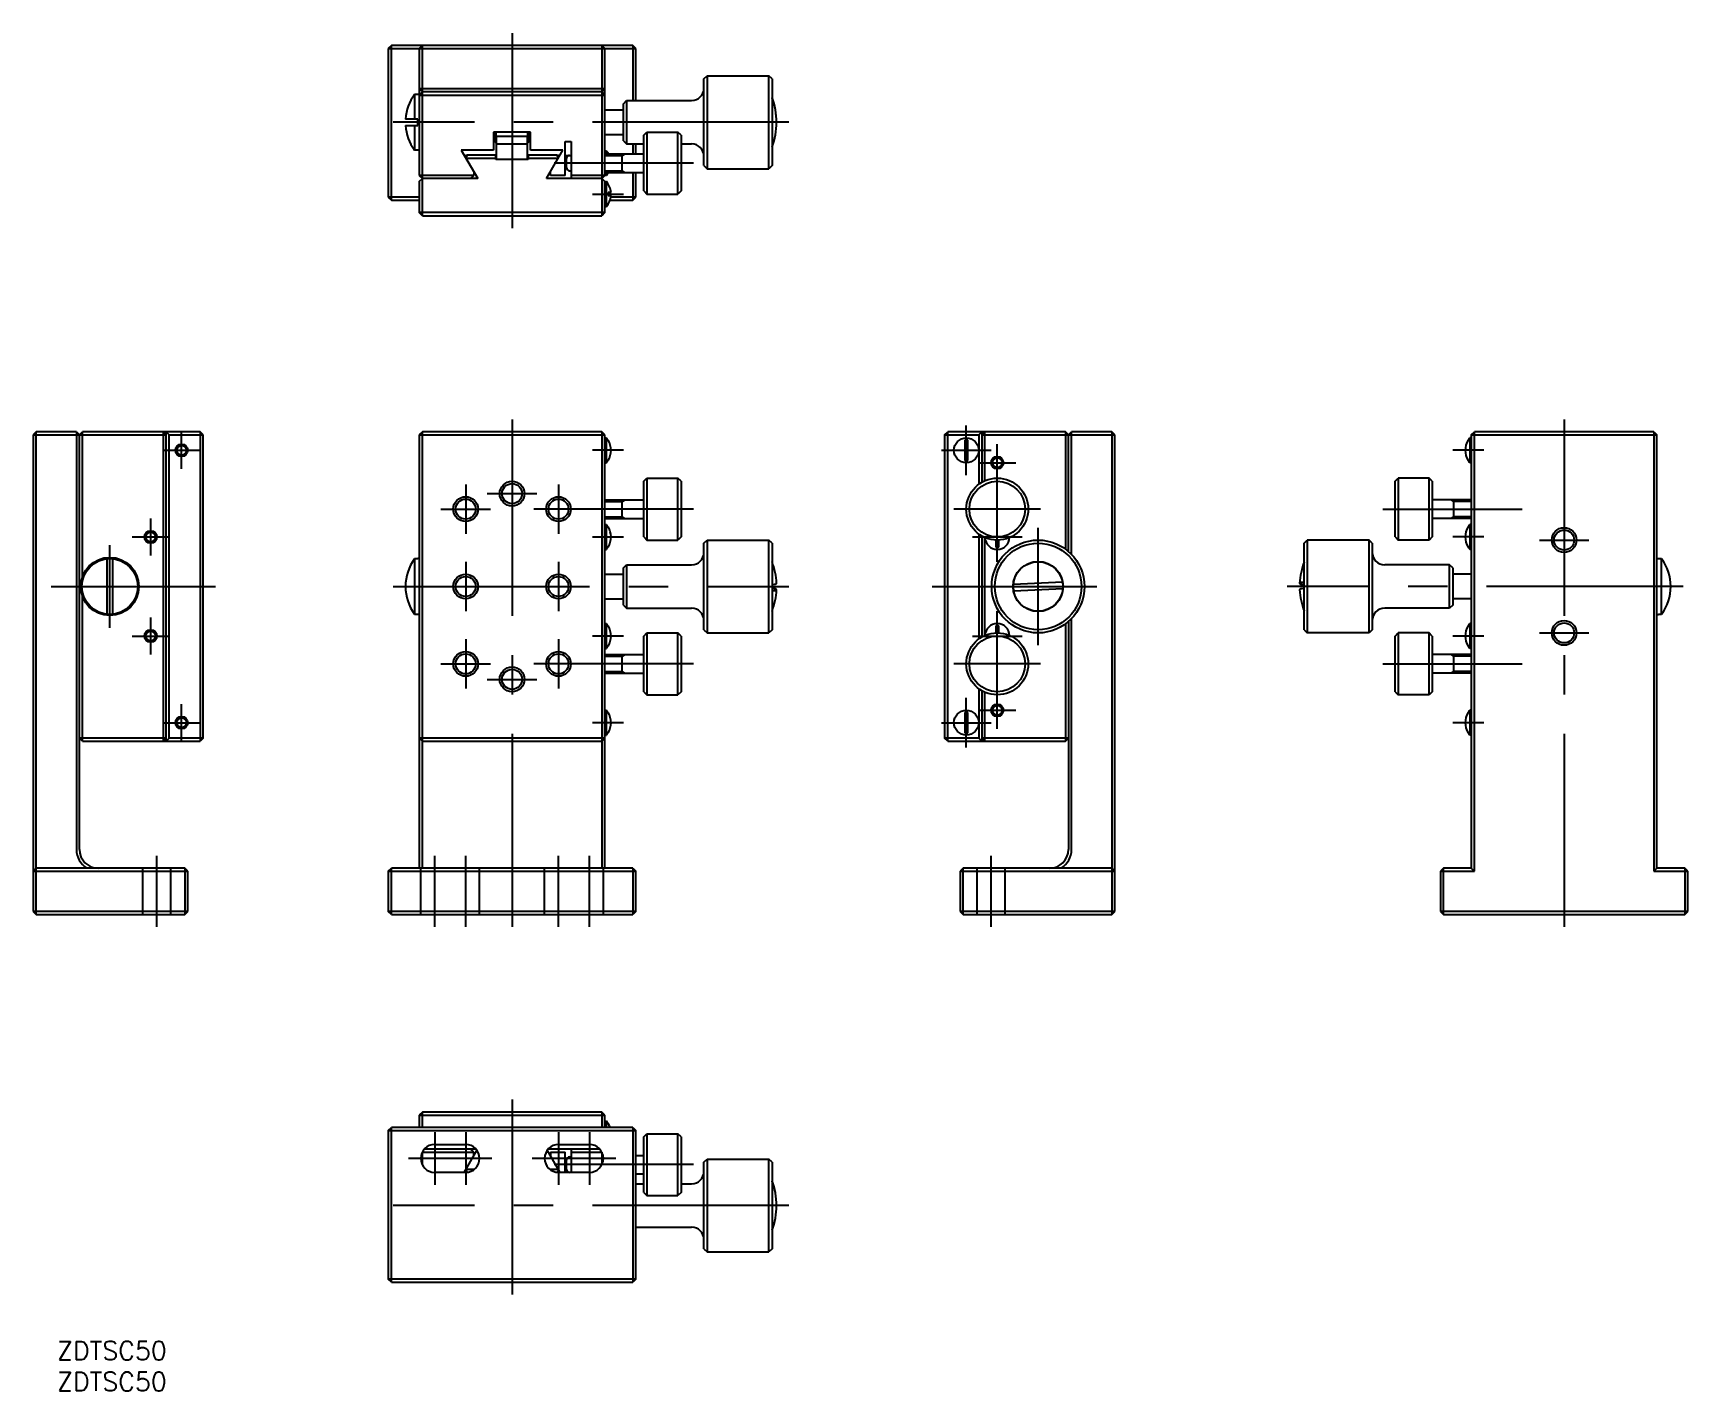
# Model space of a CAD drawing. Extents: x -77 to 190, y -30 to 189.
import ezdxf

# ---------------------------------------------------------------- set-up
doc = ezdxf.new("R2010")
doc.units = 0
doc.linetypes.add('CENTER', pattern=[50.8, 31.75, -6.35, 6.35, -6.35])
doc.linetypes.add('DASHED', pattern=[19.05, 12.7, -6.35])
doc.layers.get('0').update_dxf_attribs({"linetype": 'CONTINUOUS'})
doc.layers.add('CENTER', color=1, linetype='CENTER')
doc.styles.get("Standard").update_dxf_attribs({"font": 'txt.shx', "height": 3, "bigfont": 'bigfont.shx'})

msp = doc.modelspace()

# ---------------------------------------------------------------- linework, layer by layer
at = {"color": 7, "linetype": 'CONTINUOUS'}
for p, q in [((-19.5, 187.4), (-20, 186.9)), ((19.5, 187.4), (-19.5, 187.4)), ((-19.5, 162.4), (-19.5, 187.4)), ((-14.5, 187.4), (-15, 186.9)), ((-14.5, 159.9), (-14.5, 187.4)), ((14.5, 187.4), (14.5, 159.9)), ((15, 186.9), (14.5, 187.4)), ((20, 186.9), (19.5, 187.4)), ((19.5, 187.4), (19.5, 178.5)), ((-20, 186.9), (20, 186.9)), ((-20, 186.9), (-20, 162.9)), ((-15, 186.9), (-15, 179.5)), ((15, 166.4), (15, 186.9)), ((20, 178.5), (20, 186.9)), ((31, 182), (31.5, 182.5)), ((31, 168), (31, 182)), ((31.5, 182.5), (31.5, 167.5)), ((31.5, 182.5), (41.5, 182.5)), ((41.5, 167.5), (41.5, 182.5)), ((42, 182), (41.5, 182.5)), ((42, 182), (42, 168)), ((-15.75, 179.5), (-15.75, 175.5)), ((-14.9, 179.5), (-15.75, 179.5)), ((-15, 180.4), (-14.5, 179.9)), ((15, 180.4), (-15, 180.4)), ((-14.5, 179.9), (-15, 179.4)), ((-15, 179.4), (-15, 166.4)), ((-15, 179.4), (15, 179.4)), ((14.5, 179.9), (-14.5, 179.9)), ((14.5, 179.9), (15, 180.4)), ((15, 179.4), (14.5, 179.9)), ((15, 177), (18, 177)), ((18, 178), (18.5, 178.5)), ((18, 172), (18, 178)), ((18.5, 178.5), (18.5, 171.5)), ((18.5, 178.5), (29, 178.5)), ((-15.25, 175.5), (-17.23, 175.5)), ((-17.23, 174.5), (-15.25, 174.5)), ((-15.75, 174.5), (-15.75, 170.5)), ((-15.25, 174.5), (-15.25, 175.5)), ((-3, 173.4), (-3, 170.5)), ((3, 173.4), (-3, 173.4)), ((-3, 173), (-2.75, 173)), ((-2.75, 171.9), (-2.75, 173.4)), ((-2.75, 171.9), (-2.55, 171.7)), ((-2.55, 171.7), (-2.55, 173.4)), ((-2.55, 171.7), (-2.5, 171.7)), ((-2.5, 169), (-2.5, 172.7)), ((2.5, 172.7), (-2.5, 172.7)), ((-2.5, 171.5), (2.5, 171.5)), ((2.5, 169), (2.5, 172.7)), ((2.5, 171.7), (2.55, 171.7)), ((2.55, 171.7), (2.55, 173.4)), ((2.75, 171.9), (2.55, 171.7)), ((2.75, 171.9), (2.75, 173.4)), ((3, 172), (2.75, 172)), ((3, 170.5), (3, 173.4)), ((8.56, 166.4), (8.56, 171.9)), ((8.56, 171.9), (9.56, 171.9)), ((9.56, 171.9), (9.56, 165.9)), ((15, 173), (18, 173)), ((18, 172), (18.5, 171.5)), ((18.5, 171.5), (21.3, 171.5)), ((19.5, 171.5), (19.5, 169.9)), ((20, 169.9), (20, 171.5)), ((21.3, 172.9), (21.8, 173.4)), ((21.3, 163.9), (21.3, 172.9)), ((21.8, 173.4), (21.8, 163.4)), ((21.8, 173.4), (26.8, 173.4)), ((26.8, 163.4), (26.8, 173.4)), ((27.3, 172.9), (26.8, 173.4)), ((27.3, 172.9), (27.3, 163.9)), ((27.3, 171.5), (29, 171.5)), ((-15, 170.5), (-15.75, 170.5)), ((-3, 170.5), (-8.21, 170.5)), ((-8.21, 170.5), (-5.56, 165.9)), ((-7.72, 169.65), (-7.5, 169.65)), ((-7.25, 169.7), (-7.5, 169.27)), ((-7.46, 169.2), (-2.6, 169.2)), ((-2.6, 169.7), (-7.25, 169.7)), ((-2.6, 169), (-2.6, 169.7)), ((2.6, 169), (-2.6, 169)), ((2.6, 169.7), (2.6, 169)), ((7.25, 169.7), (2.6, 169.7)), ((2.6, 169.2), (7.46, 169.2)), ((8.21, 170.5), (3, 170.5)), ((5.56, 165.9), (8.21, 170.5)), ((7.25, 169.7), (7.5, 169.27)), ((7.5, 169.65), (7.72, 169.65)), ((8.56, 169.65), (9.56, 169.65)), ((8.8, 167.65), (8.8, 169.15)), ((15, 170.4), (15.24, 170.4)), ((15, 169.9), (21.3, 169.9)), ((15.24, 169.9), (15.24, 170.4)), ((17.8, 166.9), (17.8, 169.9)), ((-15, 166.4), (-14.5, 165.9)), ((-6.2, 166.4), (-15, 166.4)), ((-15, 165.4), (-14.5, 165.9)), ((-5.56, 165.9), (-14.5, 165.9)), ((-6.7, 165.9), (-6.2, 166.4)), ((-6.2, 167.02), (-6.2, 166.4)), ((14.5, 165.9), (5.56, 165.9)), ((6.2, 166.4), (6.2, 167.02)), ((8.56, 166.4), (6.2, 166.4)), ((9.3, 167.15), (9.56, 167.15)), ((15.24, 166.4), (9.56, 166.4)), ((15, 166.4), (14.5, 165.9)), ((15, 165.4), (14.5, 165.9)), ((15, 166.9), (21.3, 166.9)), ((15.24, 166.4), (15.24, 166.9)), ((19.5, 166.9), (19.5, 162.4)), ((20, 162.9), (20, 166.9)), ((31, 168), (31.5, 167.5)), ((31.5, 167.5), (41.5, 167.5)), ((42, 168), (41.5, 167.5)), ((-15, 165.4), (-15, 160.4)), ((15, 160.4), (15, 165.4)), ((15, 165.4), (15.24, 165.4)), ((15.24, 161.4), (15.24, 165.4)), ((15.99, 163.65), (15.5, 163.65)), ((15.5, 163.65), (15.5, 163.15)), ((15.5, 163.15), (15.99, 163.15)), ((21.3, 163.9), (21.8, 163.4)), ((21.8, 163.4), (26.8, 163.4)), ((27.3, 163.9), (26.8, 163.4)), ((-20, 162.9), (-19.5, 162.4)), ((-15, 162.9), (-20, 162.9)), ((-19.5, 162.4), (-15, 162.4)), ((15, 161.4), (15.24, 161.4)), ((15.83, 162.4), (19.5, 162.4)), ((20, 162.9), (15.96, 162.9)), ((19.5, 162.4), (20, 162.9)), ((-14.5, 159.9), (-15, 160.4)), ((15, 160.4), (-15, 160.4)), ((-14.5, 159.9), (14.5, 159.9)), ((15, 160.4), (14.5, 159.9)), ((-76.9, 125), (-77.4, 124.5)), ((-77.4, 124.5), (-55.9, 124.5)), ((-77.4, 124.5), (-77.4, 47.5)), ((-70.4, 125), (-76.9, 125)), ((-76.9, 47), (-76.9, 125)), ((-70.4, 125), (-69.9, 124.5)), ((-70.4, 125), (-70.4, 57.5)), ((-69.9, 124.5), (-69.4, 125)), ((-69.9, 57.5), (-69.9, 124.5)), ((-69.4, 101.65), (-69.4, 125)), ((-50.4, 125), (-69.4, 125)), ((-56.4, 125), (-56.4, 75)), ((-55.9, 124.5), (-56.4, 125)), ((-55.9, 75), (-55.9, 125)), ((-55.4, 124.5), (-55.9, 125)), ((-55.4, 124.5), (-49.9, 124.5)), ((-55.4, 75.5), (-55.4, 124.5)), ((-49.9, 124.5), (-50.4, 125)), ((-50.4, 125), (-50.4, 75)), ((-49.9, 75.5), (-49.9, 124.5)), ((-14.5, 125), (-15, 124.5)), ((-15, 124.5), (-15, 54.5)), ((-15, 124.5), (15, 124.5)), ((-14.5, 54.5), (-14.5, 125)), ((14.5, 125), (-14.5, 125)), ((14.5, 125), (14.5, 54.5)), ((15, 124.5), (14.5, 125)), ((15, 54.5), (15, 124.5)), ((15, 124), (15.24, 124)), ((15.24, 120), (15.24, 124)), ((15.5, 123.66), (15.5, 123.64)), ((69.9, 124.5), (70.4, 125)), ((69.9, 124.5), (69.9, 75.5)), ((69.9, 124.5), (75.4, 124.5)), ((89.4, 125), (70.4, 125)), ((70.4, 75), (70.4, 125)), ((73.15, 123.64), (73.15, 120.36)), ((73.65, 120.36), (73.65, 123.64)), ((75.4, 124.5), (75.9, 125)), ((75.4, 124.5), (75.4, 116.5)), ((76.4, 125), (75.9, 124.5)), ((75.9, 125), (75.9, 116.83)), ((75.9, 124.5), (97.4, 124.5)), ((76.4, 117.08), (76.4, 125)), ((89.9, 124.5), (89.4, 125)), ((89.4, 125), (89.4, 106.07)), ((89.9, 124.5), (90.4, 125)), ((89.9, 105.68), (89.9, 124.5)), ((90.4, 105.2), (90.4, 125)), ((96.9, 125), (90.4, 125)), ((97.4, 124.5), (96.9, 125)), ((96.9, 125), (96.9, 47)), ((97.4, 47.5), (97.4, 124.5)), ((154.5, 123.64), (154.5, 123.66)), ((154.76, 124), (154.76, 120)), ((155, 124), (154.76, 124)), ((155, 124.5), (155.5, 125)), ((155, 124.5), (155, 54.5)), ((155, 124.5), (185, 124.5)), ((155.5, 54), (155.5, 125)), ((184.5, 125), (155.5, 125)), ((184.5, 125), (185, 124.5)), ((184.5, 125), (184.5, 54)), ((185, 54.5), (185, 124.5)), ((15.5, 120.36), (15.5, 120.34)), ((154.5, 120.34), (154.5, 120.36)), ((15, 120), (15.24, 120)), ((155, 120), (154.76, 120)), ((21.3, 117), (21.8, 117.5)), ((21.3, 108), (21.3, 117)), ((21.8, 117.5), (21.8, 107.5)), ((21.8, 117.5), (26.8, 117.5)), ((26.8, 107.5), (26.8, 117.5)), ((27.3, 117), (26.8, 117.5)), ((27.3, 117), (27.3, 108)), ((142.7, 117), (143.2, 117.5)), ((142.7, 108), (142.7, 117)), ((143.2, 117.5), (143.2, 107.5)), ((148.2, 117.5), (143.2, 117.5)), ((148.2, 107.5), (148.2, 117.5)), ((148.7, 117), (148.2, 117.5)), ((148.7, 117), (148.7, 108)), ((15, 114), (21.3, 114)), ((17.8, 111), (17.8, 114)), ((155, 114), (148.7, 114)), ((152.2, 111), (152.2, 114)), ((15, 111), (21.3, 111)), ((15, 110), (15.24, 110)), ((15.24, 106), (15.24, 110)), ((15.5, 109.66), (15.5, 109.64)), ((155, 111), (148.7, 111)), ((154.5, 109.64), (154.5, 109.66)), ((154.76, 110), (154.76, 106)), ((155, 110), (154.76, 110)), ((21.3, 108), (21.8, 107.5)), ((21.8, 107.5), (26.8, 107.5)), ((27.3, 108), (26.8, 107.5)), ((31, 107), (31.5, 107.5)), ((31, 93), (31, 107)), ((31.5, 107.5), (31.5, 92.5)), ((31.5, 107.5), (41.5, 107.5)), ((41.5, 92.5), (41.5, 107.5)), ((42, 107), (41.5, 107.5)), ((42, 107), (42, 93)), ((75.4, 108.5), (75.4, 91.5)), ((75.9, 108.17), (75.9, 91.83)), ((76.4, 92.08), (76.4, 107.92)), ((78.15, 107.51), (78.15, 106.36)), ((78.65, 106.36), (78.65, 107.51)), ((128, 107), (128.5, 107.5)), ((128, 93), (128, 107)), ((128.5, 107.5), (128.5, 92.5)), ((138.5, 107.5), (128.5, 107.5)), ((138.5, 92.5), (138.5, 107.5)), ((139, 107), (138.5, 107.5)), ((139, 107), (139, 93)), ((142.7, 108), (143.2, 107.5)), ((148.2, 107.5), (143.2, 107.5)), ((148.7, 108), (148.2, 107.5)), ((-65.5, 104.47), (-65.5, 95.53)), ((-64.5, 95.53), (-64.5, 104.47)), ((-15.25, 104.47), (-15.75, 104.47)), ((-15.75, 104.47), (-15.75, 95.53)), ((-15.25, 104.47), (-15.25, 104.5)), ((-15, 104.5), (-15.25, 104.5)), ((15, 106), (15.24, 106)), ((15.5, 106.36), (15.5, 106.34)), ((154.5, 106.34), (154.5, 106.36)), ((155, 106), (154.76, 106)), ((185, 104.5), (185.25, 104.5)), ((185.25, 104.5), (185.25, 104.47)), ((185.75, 104.47), (185.25, 104.47)), ((185.75, 95.53), (185.75, 104.47)), ((15, 102), (18, 102)), ((18, 103), (18.5, 103.5)), ((18, 97), (18, 103)), ((18.5, 103.5), (18.5, 96.5)), ((18.5, 103.5), (29, 103.5)), ((151.5, 103.5), (141, 103.5)), ((151.5, 96.5), (151.5, 103.5)), ((152, 103), (151.5, 103.5)), ((152, 103), (152, 97)), ((155, 102), (152, 102)), ((88.94, 100.7), (81.01, 100.3)), ((81.06, 99.3), (88.99, 99.7)), ((-69.4, 75), (-69.4, 98.35)), ((15, 98), (18, 98)), ((18, 97), (18.5, 96.5)), ((18.5, 96.5), (29, 96.5)), ((151.5, 96.5), (141, 96.5)), ((152, 97), (151.5, 96.5)), ((155, 98), (152, 98)), ((-15.75, 95.53), (-15.25, 95.53)), ((-15.25, 95.5), (-15.25, 95.53)), ((-15, 95.5), (-15.25, 95.5)), ((15, 94), (15.24, 94)), ((15.24, 90), (15.24, 94)), ((15.5, 93.66), (15.5, 93.64)), ((78.15, 93.64), (78.15, 92.49)), ((78.65, 92.49), (78.65, 93.64)), ((89.4, 93.93), (89.4, 75)), ((89.9, 94.32), (89.9, 57.5)), ((90.4, 57.5), (90.4, 94.8)), ((154.5, 93.64), (154.5, 93.66)), ((154.76, 94), (154.76, 90)), ((155, 94), (154.76, 94)), ((185, 95.5), (185.25, 95.5)), ((185.25, 95.53), (185.75, 95.53)), ((185.25, 95.53), (185.25, 95.5)), ((21.3, 92), (21.8, 92.5)), ((21.3, 83), (21.3, 92)), ((21.8, 92.5), (21.8, 82.5)), ((21.8, 92.5), (26.8, 92.5)), ((26.8, 82.5), (26.8, 92.5)), ((27.3, 92), (26.8, 92.5)), ((27.3, 92), (27.3, 83)), ((31, 93), (31.5, 92.5)), ((31.5, 92.5), (41.5, 92.5)), ((42, 93), (41.5, 92.5)), ((128, 93), (128.5, 92.5)), ((138.5, 92.5), (128.5, 92.5)), ((139, 93), (138.5, 92.5)), ((142.7, 92), (143.2, 92.5)), ((142.7, 83), (142.7, 92)), ((143.2, 92.5), (143.2, 82.5)), ((148.2, 92.5), (143.2, 92.5)), ((148.2, 82.5), (148.2, 92.5)), ((148.7, 92), (148.2, 92.5)), ((148.7, 92), (148.7, 83)), ((15, 90), (15.24, 90)), ((15, 89), (21.3, 89)), ((15.5, 90.36), (15.5, 90.34)), ((17.8, 86), (17.8, 89)), ((155, 89), (148.7, 89)), ((152.2, 86), (152.2, 89)), ((154.5, 90.34), (154.5, 90.36)), ((155, 90), (154.76, 90)), ((15, 86), (21.3, 86)), ((155, 86), (148.7, 86)), ((21.3, 83), (21.8, 82.5)), ((27.3, 83), (26.8, 82.5)), ((75.4, 83.5), (75.4, 75.5)), ((75.9, 83.17), (75.9, 75)), ((76.4, 75), (76.4, 82.92)), ((142.7, 83), (143.2, 82.5)), ((148.7, 83), (148.2, 82.5)), ((21.8, 82.5), (26.8, 82.5)), ((148.2, 82.5), (143.2, 82.5)), ((15, 80), (15.24, 80)), ((15.24, 76), (15.24, 80)), ((15.5, 79.66), (15.5, 79.64)), ((73.15, 79.64), (73.15, 76.36)), ((73.65, 76.36), (73.65, 79.64)), ((154.5, 79.64), (154.5, 79.66)), ((154.76, 80), (154.76, 76)), ((155, 80), (154.76, 80)), ((-55.9, 75.5), (-69.9, 75.5)), ((-69.4, 75), (-69.9, 75.5)), ((-69.4, 75), (-50.4, 75)), ((-56.4, 75), (-55.9, 75.5)), ((-55.9, 75), (-55.4, 75.5)), ((-49.9, 75.5), (-55.4, 75.5)), ((-49.9, 75.5), (-50.4, 75)), ((15, 75.5), (-15, 75.5)), ((-15, 75.5), (-14.5, 75)), ((-14.5, 75), (14.5, 75)), ((14.5, 75), (15, 75.5)), ((15, 76), (15.24, 76)), ((15.5, 76.36), (15.5, 76.34)), ((70.4, 75), (69.9, 75.5)), ((75.4, 75.5), (69.9, 75.5)), ((70.4, 75), (89.4, 75)), ((75.4, 75.5), (75.9, 75)), ((75.9, 75.5), (76.4, 75)), ((89.9, 75.5), (75.9, 75.5)), ((89.4, 75), (89.9, 75.5)), ((154.5, 76.34), (154.5, 76.36)), ((155, 76), (154.76, 76)), ((-77.4, 54), (-76.9, 54.5)), ((-77.4, 54), (-52.4, 54)), ((-52.9, 54.5), (-76.9, 54.5)), ((-52.4, 54), (-52.9, 54.5)), ((-52.9, 54.5), (-52.9, 47)), ((-52.4, 47.5), (-52.4, 54)), ((-20, 54), (-19.5, 54.5)), ((-20, 54), (20, 54)), ((-20, 54), (-20, 47.5)), ((19.5, 54.5), (-19.5, 54.5)), ((-19.5, 47), (-19.5, 54.5)), ((19.5, 54.5), (20, 54)), ((19.5, 54.5), (19.5, 47)), ((20, 47.5), (20, 54)), ((72.9, 54.5), (72.4, 54)), ((72.4, 54), (97.4, 54)), ((72.4, 54), (72.4, 47.5)), ((96.9, 54.5), (72.9, 54.5)), ((72.9, 47), (72.9, 54.5)), ((96.9, 54.5), (97.4, 54)), ((150.5, 54.5), (150, 54)), ((150, 54), (155.5, 54)), ((150, 54), (150, 47.5)), ((155, 54.5), (150.5, 54.5)), ((150.5, 47), (150.5, 54.5)), ((155, 54.5), (155.5, 54)), ((184.5, 54), (185, 54.5)), ((184.5, 54), (190, 54)), ((189.5, 54.5), (185, 54.5)), ((190, 54), (189.5, 54.5)), ((189.5, 54.5), (189.5, 47)), ((190, 47.5), (190, 54)), ((-77.4, 47.5), (-76.9, 47)), ((-52.4, 47.5), (-77.4, 47.5)), ((-76.9, 47), (-52.9, 47)), ((-52.9, 47), (-52.4, 47.5)), ((-19.5, 47), (-20, 47.5)), ((20, 47.5), (-20, 47.5)), ((-19.5, 47), (19.5, 47)), ((20, 47.5), (19.5, 47)), ((72.4, 47.5), (72.9, 47)), ((97.4, 47.5), (72.4, 47.5)), ((72.9, 47), (96.9, 47)), ((96.9, 47), (97.4, 47.5)), ((150, 47.5), (150.5, 47)), ((190, 47.5), (150, 47.5)), ((150.5, 47), (189.5, 47)), ((189.5, 47), (190, 47.5)), ((-14.5, 15.1), (-15, 14.6)), ((-15, 14.6), (15, 14.6)), ((-15, 14.6), (-15, 12.6)), ((14.5, 15.1), (-14.5, 15.1)), ((-14.5, 12.6), (-14.5, 15.1)), ((15, 14.6), (14.5, 15.1)), ((14.5, 15.1), (14.5, 12.6)), ((15, 12.6), (15, 14.6)), ((15, 13.6), (15.24, 13.6)), ((15.24, 12.6), (15.24, 13.6)), ((-20, 12.1), (-19.5, 12.6)), ((-20, 12.1), (-20, -11.9)), ((-20, 12.1), (20, 12.1)), ((-19.5, -12.4), (-19.5, 12.6)), ((19.5, 12.6), (-19.5, 12.6)), ((19.5, 12.6), (20, 12.1)), ((19.5, 12.6), (19.5, -12.4)), ((20, -11.9), (20, 12.1)), ((21.3, 11.1), (21.8, 11.6)), ((21.3, 2.1), (21.3, 11.1)), ((21.8, 11.6), (21.8, 1.6)), ((21.8, 11.6), (26.8, 11.6)), ((26.8, 1.6), (26.8, 11.6)), ((27.3, 11.1), (26.8, 11.6)), ((27.3, 11.1), (27.3, 2.1)), ((-14.52, 8.6), (-6.2, 8.6)), ((-14.5, 6.57), (-14.5, 8.63)), ((-5.82, 9.1), (-14.18, 9.1)), ((-12.5, 9.85), (-7.5, 9.85)), ((-7.72, 5.35), (-5.67, 8.91)), ((-6.2, 8.6), (-6.7, 9.1)), ((-6.2, 7.98), (-6.2, 8.6)), ((5.67, 8.91), (7.72, 5.35)), ((14.18, 9.1), (5.82, 9.1)), ((6.2, 8.6), (6.2, 7.98)), ((6.2, 8.6), (8.56, 8.6)), ((7.5, 9.85), (12.5, 9.85)), ((8.56, 5.35), (8.56, 8.6)), ((9.56, 9.1), (9.56, 5.35)), ((9.56, 8.6), (14.52, 8.6)), ((14.5, 8.63), (14.5, 6.57)), ((20, 8.1), (21.3, 8.1)), ((-7.5, 5.35), (-12.5, 5.35)), ((-7.28, 5.36), (-7.5, 5.73)), ((-6.15, 5.8), (-7.46, 5.8)), ((7.46, 5.8), (6.15, 5.8)), ((7.28, 5.36), (7.5, 5.73)), ((12.5, 5.35), (7.5, 5.35)), ((8.8, 5.85), (8.8, 7.35)), ((9.3, 7.85), (9.56, 7.85)), ((31, 7), (31.5, 7.5)), ((31, -7), (31, 7)), ((31.5, 7.5), (31.5, -7.5)), ((31.5, 7.5), (41.5, 7.5)), ((41.5, -7.5), (41.5, 7.5)), ((42, 7), (41.5, 7.5)), ((42, 7), (42, -7)), ((20, 5.1), (21.3, 5.1)), ((20, 3.5), (21.3, 3.5)), ((27.3, 3.5), (29, 3.5)), ((21.3, 2.1), (21.8, 1.6)), ((21.8, 1.6), (26.8, 1.6)), ((27.3, 2.1), (26.8, 1.6)), ((20, -3.5), (29, -3.5)), ((31, -7), (31.5, -7.5)), ((31.5, -7.5), (41.5, -7.5)), ((42, -7), (41.5, -7.5)), ((-19.5, -12.4), (-20, -11.9)), ((20, -11.9), (-20, -11.9)), ((-19.5, -12.4), (19.5, -12.4)), ((20, -11.9), (19.5, -12.4))]:
    msp.add_line(p, q, dxfattribs=at)
at = {"color": 3, "linetype": 'CONTINUOUS'}
for p, q in [((15, 169.63), (17.8, 169.63)), ((17.8, 169.63), (18.27, 169.9)), ((15, 167.17), (17.8, 167.17)), ((17.8, 167.17), (18.27, 166.9)), ((15, 113.73), (17.8, 113.73)), ((17.8, 113.73), (18.27, 114)), ((152.2, 113.73), (151.73, 114)), ((155, 113.73), (152.2, 113.73)), ((15, 111.27), (17.8, 111.27)), ((17.8, 111.27), (18.27, 111)), ((152.2, 111.27), (151.73, 111)), ((155, 111.27), (152.2, 111.27)), ((15, 88.73), (17.8, 88.73)), ((17.8, 88.73), (18.27, 89)), ((152.2, 88.73), (151.73, 89)), ((155, 88.73), (152.2, 88.73)), ((15, 86.27), (17.8, 86.27)), ((17.8, 86.27), (18.27, 86)), ((152.2, 86.27), (151.73, 86)), ((155, 86.27), (152.2, 86.27))]:
    msp.add_line(p, q, dxfattribs=at)
at = {"color": 3, "linetype": 'DASHED'}
for p, q in [((-59.65, 47), (-59.65, 54.5)), ((-55.15, 47), (-55.15, 54.5)), ((-14.75, 47), (-14.75, 54.5)), ((-5.25, 47), (-5.25, 54.5)), ((5.25, 47), (5.25, 54.5)), ((14.75, 47), (14.75, 54.5)), ((75.15, 47), (75.15, 54.5)), ((79.65, 47), (79.65, 54.5))]:
    msp.add_line(p, q, dxfattribs=at)
at = {"color": 7, "linetype": 'CONTINUOUS'}
for centre, radius in [((73.4, 122), 2), ((-53.4, 122), 0.783), ((78.4, 120), 0.783), ((0, 115), 1.62), ((78.4, 112.5), 5), ((78.4, 112.5), 4.5), ((-7.5, 112.5), 1.62), ((7.5, 112.5), 1.62), ((-58.4, 108), 0.783), ((85, 100), 7.5), ((85, 100), 7), ((170, 107.5), 1.62), ((-65, 100), 4.7), ((-65, 100), 4.5), ((-7.5, 100), 1.62), ((7.5, 100), 1.62), ((85, 100), 4.05), ((85, 100), 4), ((170, 92.5), 1.62), ((-58.4, 92), 0.783), ((78.4, 87.5), 5), ((78.4, 87.5), 4.5), ((-7.5, 87.5), 1.62), ((7.5, 87.5), 1.62), ((0, 85), 1.62), ((78.4, 80), 0.783), ((-53.4, 78), 0.783), ((73.4, 78), 2)]:
    msp.add_circle(centre, radius, dxfattribs=at)
at = {"color": 3, "linetype": 'CONTINUOUS'}
for centre, radius in [((-53.4, 122), 1), ((78.4, 120), 1), ((0, 115), 2), ((-7.5, 112.5), 2), ((7.5, 112.5), 2), ((-58.4, 108), 1), ((170, 107.5), 2), ((-7.5, 100), 2), ((7.5, 100), 2), ((170, 92.5), 2), ((-58.4, 92), 1), ((-7.5, 87.5), 2), ((7.5, 87.5), 2), ((0, 85), 2), ((78.4, 80), 1), ((-53.4, 78), 1)]:
    msp.add_circle(centre, radius, dxfattribs=at)
at = {"color": 7, "linetype": 'CONTINUOUS'}
for centre, radius, start, end in [((-9.75, 175), 7.5, 143.1301, 176.1774), ((29, 180.5), 2, 270, 0), ((31.74, 175.02), 11, 359.8709, 21.1158), ((31.74, 174.98), 11, 338.8836, 21.1164), ((-9.75, 175), 7.5, 183.8226, 216.8699), ((29, 169.5), 2, 0, 90), ((-7.5, 167.4), 2.25, 84.4987, 90), ((7.5, 167.4), 2.25, 90, 95.5013), ((9.3, 169.15), 0.5, 90, 180), ((13, 168.4), 3, 30, 41.8103), ((-7.5, 167.4), 2.25, 318.1897, 324.5256), ((7.5, 167.4), 2.25, 215.4744, 221.8103), ((9.3, 167.65), 0.5, 180, 270), ((13, 168.4), 3, 318.1897, 330), ((13, 163.4), 3, 4.7802, 41.8103), ((13, 163.4), 3, 318.1897, 355.2198), ((13, 122), 3, 33.5573, 41.8103), ((13, 122), 2.99, 326.7454, 33.2546), ((73.4, 122), 1.66, 81.3293, 98.6707), ((157, 122), 2.99, 146.7454, 213.2546), ((157, 122), 3, 138.1897, 146.4427), ((13, 122), 3, 318.1897, 326.4427), ((73.4, 122), 1.66, 261.3293, 278.6707), ((157, 122), 3, 213.5573, 221.8103), ((13, 108), 3, 33.5573, 41.8103), ((13, 108), 2.99, 326.7454, 33.2546), ((157, 108), 2.99, 146.7454, 213.2546), ((157, 108), 3, 138.1897, 146.4427), ((78.4, 108), 2, 182.388, 357.612), ((-9.75, 100), 7.48, 143.3008, 216.6992), ((13, 108), 3, 318.1897, 326.4427), ((29, 105.5), 2, 270, 0), ((78.4, 108), 1.66, 261.3293, 278.6707), ((141, 105.5), 2, 180, 270), ((157, 108), 3, 213.5573, 221.8103), ((179.75, 100), 7.48, 323.3008, 36.6992), ((31.71, 100), 11.04, 2.599, 21.2427), ((138.29, 100), 11.04, 158.7573, 177.401), ((41.18, 106.85), 6.6, 277.1205, 280.5188), ((41.18, 93.14), 6.61, 79.4888, 82.8785), ((31.71, 100), 11.04, 338.7573, 357.401), ((41.18, 105.86), 6.61, 277.1215, 280.5112), ((41.97, 102.58), 2.26, 280.5312, 285.5021), ((41.97, 97.41), 2.27, 74.5342, 79.4749), ((41.97, 101.59), 2.27, 280.5251, 285.4658), ((42.38, 101.12), 0.746, 285.5108, 293.0284), ((42.38, 98.87), 0.755, 67.1031, 74.5208), ((42.38, 100.13), 0.755, 285.4792, 292.8969), ((42.57, 100.66), 0.244, 293.0639, 304.5345), ((42.57, 99.33), 0.251, 55.8909, 67.0556), ((42.57, 99.67), 0.251, 292.9444, 304.1091), ((42.66, 100.53), 0.0879, 304.8087, 320.7599), ((42.66, 99.46), 0.0918, 40.3669, 55.6139), ((42.66, 99.54), 0.0918, 304.3861, 319.6331), ((42.7, 100.5), 0.0346, 319.5667, 357.9937), ((42.71, 99.5), 0.0319, 315.8709, 44.1291), ((127.29, 100.5), 0.0319, 135.8709, 224.1291), ((127.3, 99.5), 0.0346, 139.5667, 177.9937), ((138.29, 100), 11.04, 182.599, 201.2427), ((127.34, 100.46), 0.0918, 124.3861, 139.6331), ((127.34, 100.54), 0.0918, 220.3669, 235.6139), ((127.34, 99.47), 0.0879, 124.8087, 140.7599), ((127.43, 100.33), 0.251, 112.9444, 124.1091), ((127.43, 100.67), 0.251, 235.8909, 247.0556), ((127.43, 99.34), 0.244, 113.0639, 124.5345), ((127.62, 99.87), 0.755, 105.4792, 112.8969), ((127.62, 101.13), 0.755, 247.1031, 254.5208), ((127.62, 98.88), 0.746, 105.5108, 113.0284), ((128.03, 98.41), 2.27, 100.5251, 105.4658), ((128.03, 102.59), 2.27, 254.5342, 259.4749), ((128.03, 97.42), 2.26, 100.5312, 105.5021), ((128.82, 94.14), 6.61, 97.1215, 100.5112), ((128.82, 106.86), 6.61, 259.4888, 262.8785), ((128.82, 93.15), 6.6, 97.1205, 100.5188), ((29, 94.5), 2, 0, 90), ((141, 94.5), 2, 90, 180), ((13, 92), 3, 33.5573, 41.8103), ((13, 92), 2.99, 326.7454, 33.2546), ((78.4, 92), 2, 2.388, 177.612), ((78.4, 92), 1.66, 81.3293, 98.6707), ((157, 92), 2.99, 146.7454, 213.2546), ((157, 92), 3, 138.1897, 146.4427), ((13, 92), 3, 318.1897, 326.4427), ((157, 92), 3, 213.5573, 221.8103), ((13, 78), 3, 33.5573, 41.8103), ((13, 78), 2.99, 326.7454, 33.2546), ((73.4, 78), 1.66, 81.3293, 98.6707), ((157, 78), 2.99, 146.7454, 213.2546), ((157, 78), 3, 138.1897, 146.4427), ((13, 78), 3, 318.1897, 326.4427), ((73.4, 78), 1.66, 261.3293, 278.6707), ((157, 78), 3, 213.5573, 221.8103), ((-66.9, 57.5), 3.5, 180, 238.9973), ((-66.9, 57.5), 3, 180, 270), ((86.9, 57.5), 3, 270, 0), ((86.9, 57.5), 3.5, 301.0027, 0), ((13, 11.6), 3, 19.4712, 41.8103), ((-12.5, 7.6), 2.25, 90, 270), ((-7.5, 7.6), 2.25, 270, 90), ((7.5, 7.6), 2.25, 90, 270), ((12.5, 7.6), 2.25, 270, 90), ((9.3, 7.35), 0.5, 90, 180), ((9.3, 5.85), 0.5, 180, 270), ((29, 5.5), 2, 270, 0), ((31.74, 0.02), 11, 359.8709, 21.1158), ((31.74, -0.02), 11, 338.8836, 21.1164), ((29, -5.5), 2, 0, 90)]:
    msp.add_arc(centre, radius, start, end, dxfattribs=at)
at = {"layer": 'CENTER', "color": 1, "linetype": 'CENTER'}
for p, q in [((0, 189.4), (0, 157.9)), ((44.74, 175), (-19.23, 175)), ((29.3, 168.4), (6.8, 168.4)), ((13, 163.4), (17.99, 163.4)), ((0, 127), (0, 45)), ((73.4, 118), (73.4, 126)), ((170, 127), (170, 45)), ((-53.4, 119), (-53.4, 125)), ((-56.4, 122), (-50.4, 122)), ((17.99, 122), (13, 122)), ((69.4, 122), (77.4, 122)), ((78.4, 104), (78.4, 123)), ((157, 122), (152.01, 122)), ((75.4, 120), (81.4, 120)), ((-7.5, 116.5), (-7.5, 108.5)), ((-4, 115), (4, 115)), ((7.5, 116.5), (7.5, 108.5)), ((-11.5, 112.5), (-3.5, 112.5)), ((29.3, 112.5), (3.5, 112.5)), ((85.4, 112.5), (71.4, 112.5)), ((140.7, 112.5), (163.2, 112.5)), ((-58.4, 105), (-58.4, 111)), ((-61.4, 108), (-55.4, 108)), ((13, 108), (17.99, 108)), ((74.4, 108), (82.4, 108)), ((85, 90.5), (85, 109.5)), ((157, 108), (152.01, 108)), ((166, 107.5), (174, 107.5)), ((-65, 93.3), (-65, 106.7)), ((-7.5, 104), (-7.5, 96)), ((7.5, 104), (7.5, 96)), ((-74.5, 100), (-47.9, 100)), ((-19.23, 100), (44.74, 100)), ((67.9, 100), (94.5, 100)), ((189.23, 100), (125.26, 100)), ((-58.4, 89), (-58.4, 95)), ((78.4, 77), (78.4, 96)), ((-61.4, 92), (-55.4, 92)), ((-7.5, 91.5), (-7.5, 83.5)), ((7.5, 91.5), (7.5, 83.5)), ((17.99, 92), (13, 92)), ((74.4, 92), (82.4, 92)), ((157, 92), (152.01, 92)), ((166, 92.5), (174, 92.5)), ((-11.5, 87.5), (-3.5, 87.5)), ((29.3, 87.5), (3.5, 87.5)), ((85.4, 87.5), (71.4, 87.5)), ((140.7, 87.5), (163.2, 87.5)), ((-4, 85), (4, 85)), ((-53.4, 75), (-53.4, 81)), ((73.4, 74), (73.4, 82)), ((-56.4, 78), (-50.4, 78)), ((17.99, 78), (13, 78)), ((69.4, 78), (77.4, 78)), ((75.4, 80), (81.4, 80)), ((157, 78), (152.01, 78)), ((-57.4, 45), (-57.4, 56.5)), ((-12.5, 45), (-12.5, 56.5)), ((-7.5, 45), (-7.5, 56.5)), ((7.5, 45), (7.5, 56.5)), ((12.5, 45), (12.5, 56.5)), ((77.4, 45), (77.4, 56.5)), ((0, 17.1), (0, -14.4)), ((-12.5, 11.85), (-12.5, 3.35)), ((-7.5, 11.85), (-7.5, 3.35)), ((7.5, 11.85), (7.5, 3.35)), ((12.5, 11.85), (12.5, 3.35)), ((-3.25, 7.6), (-16.75, 7.6)), ((16.75, 7.6), (3.25, 7.6)), ((29.3, 6.6), (6.8, 6.6)), ((44.74, 0), (-19.23, 0))]:
    msp.add_line(p, q, dxfattribs=at)

# ---------------------------------------------------------------- texts
at = {"color": 7, "linetype": 'CONTINUOUS'}
for p in [(-73.54, -24.95), (-73.54, -29.95)]:
    msp.add_text('ZDTSC50', height=3, dxfattribs=at).set_placement(p)

doc.saveas('drawing.dxf')
